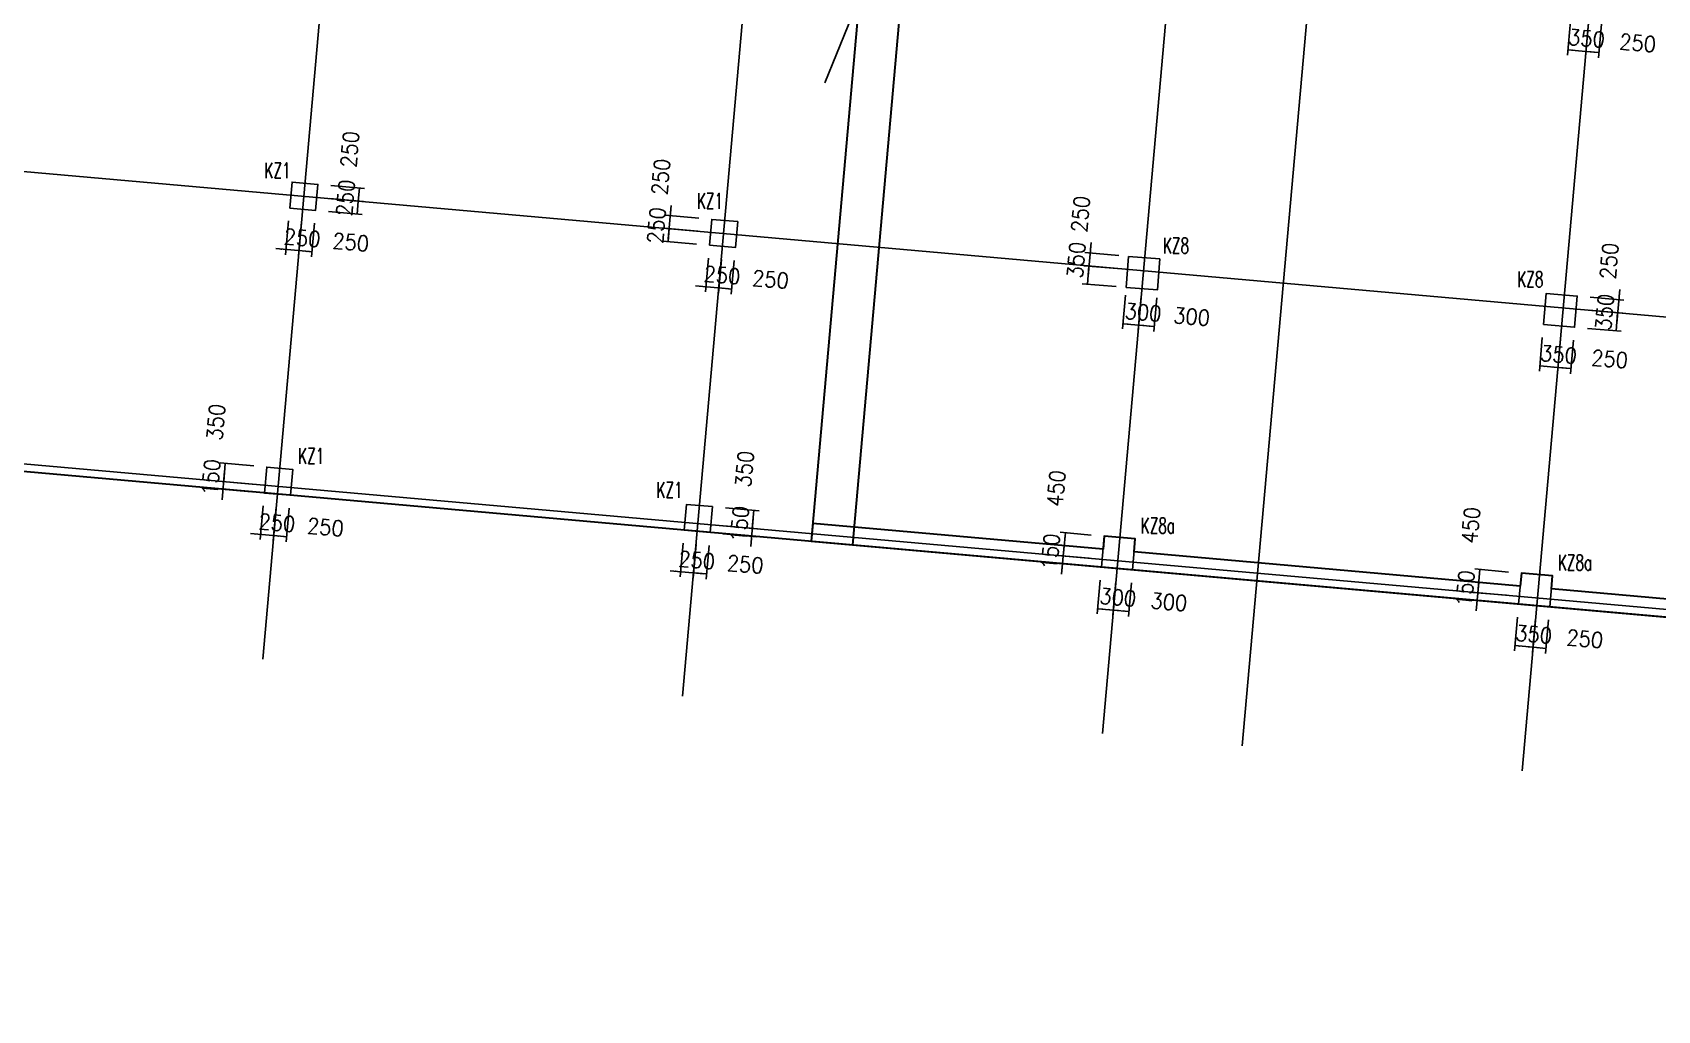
# Model space of a CAD drawing. Extents: x 387171 to 699106, y 11966 to 245688.
# Drawn here: x 543490 to 574722, y 42251 to 61053 of the extents above; entities that cross this region are included whole.
import ezdxf

# ---------------------------------------------------------------- set-up
doc = ezdxf.new("R2010")
doc.units = 0
doc.header["$LTSCALE"] = 100
doc.header["$MEASUREMENT"] = 0
for name, color, linetype in [('COLU', 7, 'Continuous'), ('DIM', 3, 'Continuous'), ('DOTE', 253, 'Continuous'), ('h后浇带(新)', 1, 'Continuous'), ('NUM', 7, 'Continuous')]:
    doc.layers.add(name, color=color, linetype=linetype)
doc.styles.get("Standard").update_dxf_attribs({"font": 'standard'})
doc.dimstyles.get("Standard").update_dxf_attribs({"dimtxt": 300, "dimasz": 100, "dimexe": 100, "dimexo": 250, "dimgap": 100, "dimtad": 0, "dimtoh": 1, "dimdec": 0, "dimdsep": 46, "dimcen": 0.09, "dimclrt": 7, "dimadec": 0, "dimazin": 0, "dimtfac": 1, "dimtdec": 4, "dimtofl": 0, "dimtmove": 0, "dimatfit": 3, "dimfxl": 1, "dimtolj": 1, "dimtzin": 0, "dimarcsym": 0})

# ---------------------------------------------------------------- blocks, each defined once
blk = doc.blocks.new('*D1062')
at = {"layer": 'DIM', "color": 0, "linetype": 'ByBlock', "lineweight": -2}
for p, q in [((573047, 61268), (572990, 60620)), ((573396, 61237), (573338, 60589)), ((572999, 60720), (573347, 60689))]:
    blk.add_line(p, q, dxfattribs=at)
for points in [[(572999, 60720), (573100, 60727), (573097, 60694)], [(573347, 60689), (573246, 60681), (573249, 60714)]]:
    blk.add_solid(points, dxfattribs=at)
at = {"layer": 'DIM', "color": 7, "linetype": 'Continuous', "lineweight": -2, "insert": (573360, 60939), "char_height": 300, "width": 566.67, "attachment_point": 5, "rotation": 354.9316}
blk.add_mtext('350', dxfattribs=at)
blk = doc.blocks.new('*D680')
at = {"layer": 'DIM', "color": 0, "linetype": 'ByBlock', "lineweight": -2}
for p, q in [((573396, 61237), (573338, 60589)), ((573645, 61215), (573587, 60567)), ((573347, 60689), (573596, 60667))]:
    blk.add_line(p, q, dxfattribs=at)
for points in [[(573347, 60689), (573448, 60696), (573445, 60663)], [(573596, 60667), (573495, 60659), (573498, 60692)]]:
    blk.add_solid(points, dxfattribs=at)
at = {"layer": 'DIM', "color": 7, "linetype": 'Continuous', "lineweight": -2, "insert": (574342, 60852), "char_height": 300, "width": 566.67, "attachment_point": 5, "rotation": 354.9316}
blk.add_mtext('250', dxfattribs=at)
blk = doc.blocks.new('*D2346')
at = {"layer": 'DIM', "color": 0, "linetype": 'ByBlock', "lineweight": -2}
for p, q in [((572508, 55191), (572451, 54544)), ((572857, 55160), (572799, 54513)), ((572460, 54644), (572808, 54613))]:
    blk.add_line(p, q, dxfattribs=at)
for points in [[(572460, 54644), (572561, 54651), (572558, 54618)], [(572808, 54613), (572707, 54605), (572710, 54638)]]:
    blk.add_solid(points, dxfattribs=at)
at = {"layer": 'DIM', "color": 7, "linetype": 'Continuous', "lineweight": -2, "insert": (572821, 54862), "char_height": 300, "width": 566.67, "attachment_point": 5, "rotation": 354.9316}
blk.add_mtext('350', dxfattribs=at)
blk = doc.blocks.new('*D2521')
at = {"layer": 'DIM', "color": 0, "linetype": 'ByBlock', "lineweight": -2}
for p, q in [((572857, 55160), (572799, 54513)), ((573106, 55138), (573048, 54491)), ((572808, 54613), (573057, 54591))]:
    blk.add_line(p, q, dxfattribs=at)
for points in [[(572808, 54613), (572909, 54620), (572906, 54587)], [(573057, 54591), (572956, 54583), (572959, 54616)]]:
    blk.add_solid(points, dxfattribs=at)
at = {"layer": 'DIM', "color": 7, "linetype": 'Continuous', "lineweight": -2, "insert": (573803, 54775), "char_height": 300, "width": 566.67, "attachment_point": 5, "rotation": 354.9316}
blk.add_mtext('250', dxfattribs=at)
blk = doc.blocks.new('*D2146')
at = {"layer": 'DIM', "color": 0, "linetype": 'ByBlock', "lineweight": -2}
for p, q in [((573408, 55714), (574055, 55657)), ((573925, 55317), (573956, 55665)), ((573377, 55365), (574024, 55308))]:
    blk.add_line(p, q, dxfattribs=at)
for points in [[(573956, 55665), (573963, 55564), (573930, 55567)], [(573925, 55317), (573917, 55418), (573950, 55415)]]:
    blk.add_solid(points, dxfattribs=at)
at = {"layer": 'DIM', "color": 7, "linetype": 'Continuous', "lineweight": -2, "insert": (573706, 55678), "char_height": 300, "width": 566.67, "attachment_point": 5, "rotation": 84.9316}
blk.add_mtext('350', dxfattribs=at)
blk = doc.blocks.new('*D3064')
at = {"layer": 'DIM', "color": 0, "linetype": 'ByBlock', "lineweight": -2}
for p, q in [((573430, 55963), (574077, 55906)), ((573938, 55466), (573995, 56114)), ((573408, 55714), (574055, 55657))]:
    blk.add_line(p, q, dxfattribs=at)
for points in [[(573978, 55914), (573970, 56015), (574003, 56012)], [(573956, 55665), (573963, 55564), (573930, 55567)]]:
    blk.add_solid(points, dxfattribs=at)
at = {"layer": 'DIM', "color": 7, "linetype": 'Continuous', "lineweight": -2, "insert": (573793, 56660), "char_height": 300, "width": 566.67, "attachment_point": 5, "rotation": 84.9316}
blk.add_mtext('250', dxfattribs=at)
blk = doc.blocks.new('*D2661')
at = {"layer": 'DIM', "color": 0, "linetype": 'ByBlock', "lineweight": -2}
for p, q in [((571857, 50681), (571210, 50739)), ((571309, 50730), (571270, 50282)), ((571817, 50233), (571170, 50290))]:
    blk.add_line(p, q, dxfattribs=at)
for points in [[(571309, 50730), (571317, 50629), (571284, 50632)], [(571270, 50282), (571262, 50383), (571295, 50380)]]:
    blk.add_solid(points, dxfattribs=at)
at = {"layer": 'DIM', "color": 7, "linetype": 'Continuous', "lineweight": -2, "insert": (571134, 51580), "char_height": 300, "width": 576.67, "attachment_point": 5, "rotation": 84.9316}
blk.add_mtext('450', dxfattribs=at)
blk = doc.blocks.new('*D3564')
at = {"layer": 'DIM', "color": 0, "linetype": 'ByBlock', "lineweight": -2}
for p, q in [((571817, 50233), (571170, 50290)), ((571287, 50481), (571239, 49933)), ((571804, 50084), (571157, 50141))]:
    blk.add_line(p, q, dxfattribs=at)
for points in [[(571270, 50282), (571262, 50383), (571295, 50380)], [(571256, 50132), (571264, 50031), (571231, 50034)]]:
    blk.add_solid(points, dxfattribs=at)
at = {"layer": 'DIM', "color": 7, "linetype": 'Continuous', "lineweight": -2, "insert": (571026, 50365), "char_height": 300, "width": 476.67, "attachment_point": 5, "rotation": 84.9316}
blk.add_mtext('150', dxfattribs=at)
blk = doc.blocks.new('*D3204')
at = {"layer": 'DIM', "color": 0, "linetype": 'ByBlock', "lineweight": -2}
for p, q in [((572031, 49812), (571974, 49165)), ((572380, 49782), (572322, 49134)), ((571983, 49265), (572331, 49234))]:
    blk.add_line(p, q, dxfattribs=at)
for points in [[(571983, 49265), (572084, 49272), (572081, 49239)], [(572331, 49234), (572230, 49226), (572233, 49259)]]:
    blk.add_solid(points, dxfattribs=at)
at = {"layer": 'DIM', "color": 7, "linetype": 'Continuous', "lineweight": -2, "insert": (572344, 49484), "char_height": 300, "width": 566.67, "attachment_point": 5, "rotation": 354.9316}
blk.add_mtext('350', dxfattribs=at)
blk = doc.blocks.new('*D3366')
at = {"layer": 'DIM', "color": 0, "linetype": 'ByBlock', "lineweight": -2}
for p, q in [((572380, 49782), (572322, 49134)), ((572629, 49759), (572571, 49112)), ((572331, 49234), (572580, 49212))]:
    blk.add_line(p, q, dxfattribs=at)
for points in [[(572331, 49234), (572432, 49241), (572429, 49208)], [(572580, 49212), (572479, 49204), (572482, 49237)]]:
    blk.add_solid(points, dxfattribs=at)
at = {"layer": 'DIM', "color": 7, "linetype": 'Continuous', "lineweight": -2, "insert": (573326, 49396), "char_height": 300, "width": 566.67, "attachment_point": 5, "rotation": 354.9316}
blk.add_mtext('250', dxfattribs=at)
blk = doc.blocks.new('*D4240')
at = {"layer": 'DIM', "color": 0, "linetype": 'ByBlock', "lineweight": -2}
for p, q in [((563835, 57015), (563778, 56367)), ((564343, 56518), (563696, 56575)), ((564366, 56767), (563718, 56824))]:
    blk.add_line(p, q, dxfattribs=at)
for points in [[(563818, 56815), (563810, 56917), (563843, 56914)], [(563796, 56566), (563803, 56465), (563770, 56468)]]:
    blk.add_solid(points, dxfattribs=at)
at = {"layer": 'DIM', "color": 7, "linetype": 'Continuous', "lineweight": -2, "insert": (563633, 57561), "char_height": 300, "width": 566.67, "attachment_point": 5, "rotation": 84.9316}
blk.add_mtext('250', dxfattribs=at)
blk = doc.blocks.new('*D3875')
at = {"layer": 'DIM', "color": 0, "linetype": 'ByBlock', "lineweight": -2}
for p, q in [((564343, 56516), (563693, 56568)), ((563793, 56560), (563765, 56212)), ((564315, 56167), (563665, 56220))]:
    blk.add_line(p, q, dxfattribs=at)
for points in [[(563793, 56560), (563801, 56459), (563768, 56462)], [(563765, 56212), (563756, 56313), (563789, 56310)]]:
    blk.add_solid(points, dxfattribs=at)
at = {"layer": 'DIM', "color": 7, "linetype": 'Continuous', "lineweight": -2, "insert": (563550, 56679), "char_height": 300, "width": 566.67, "attachment_point": 5, "rotation": 85.3958}
blk.add_mtext('350', dxfattribs=at)
blk = doc.blocks.new('*D55')
at = {"layer": 'DIM', "color": 0, "linetype": 'ByBlock', "lineweight": -2}
for p, q in [((564499, 56002), (564442, 55354)), ((564798, 55976), (564742, 55328)), ((564451, 55454), (564750, 55428))]:
    blk.add_line(p, q, dxfattribs=at)
for points in [[(564451, 55454), (564552, 55462), (564549, 55428)], [(564750, 55428), (564649, 55420), (564652, 55453)]]:
    blk.add_solid(points, dxfattribs=at)
at = {"layer": 'DIM', "color": 7, "linetype": 'Continuous', "lineweight": -2, "insert": (564836, 55672), "char_height": 300, "width": 566.67, "attachment_point": 5, "rotation": 355.0424}
blk.add_mtext('300', dxfattribs=at)
blk = doc.blocks.new('*D4380')
at = {"layer": 'DIM', "color": 0, "linetype": 'ByBlock', "lineweight": -2}
for p, q in [((564798, 55976), (564742, 55327)), ((565097, 55950), (565041, 55302)), ((564751, 55427), (565050, 55401))]:
    blk.add_line(p, q, dxfattribs=at)
for points in [[(564751, 55427), (564852, 55435), (564849, 55402)], [(565050, 55401), (564949, 55393), (564952, 55426)]]:
    blk.add_solid(points, dxfattribs=at)
at = {"layer": 'DIM', "color": 7, "linetype": 'Continuous', "lineweight": -2, "insert": (565769, 55590), "char_height": 300, "width": 566.67, "attachment_point": 5, "rotation": 355.0663}
blk.add_mtext('300', dxfattribs=at)
blk = doc.blocks.new('*D575')
at = {"layer": 'DIM', "color": 0, "linetype": 'ByBlock', "lineweight": -2}
for p, q in [((563839, 51392), (563241, 51445)), ((563341, 51437), (563301, 50988)), ((563799, 50944), (563201, 50997))]:
    blk.add_line(p, q, dxfattribs=at)
for points in [[(563341, 51437), (563348, 51336), (563315, 51338)], [(563301, 50988), (563293, 51089), (563326, 51086)]]:
    blk.add_solid(points, dxfattribs=at)
at = {"layer": 'DIM', "color": 7, "linetype": 'Continuous', "lineweight": -2, "insert": (563165, 52287), "char_height": 300, "width": 576.67, "attachment_point": 5, "rotation": 84.9316}
blk.add_mtext('450', dxfattribs=at)
blk = doc.blocks.new('*D336')
at = {"layer": 'DIM', "color": 0, "linetype": 'ByBlock', "lineweight": -2}
for p, q in [((563799, 50944), (563201, 50997)), ((563319, 51188), (563270, 50640)), ((563786, 50795), (563188, 50848))]:
    blk.add_line(p, q, dxfattribs=at)
for points in [[(563301, 50988), (563293, 51089), (563326, 51086)], [(563288, 50839), (563295, 50738), (563262, 50741)]]:
    blk.add_solid(points, dxfattribs=at)
at = {"layer": 'DIM', "color": 7, "linetype": 'Continuous', "lineweight": -2, "insert": (563057, 51072), "char_height": 300, "width": 476.67, "attachment_point": 5, "rotation": 84.9316}
blk.add_mtext('150', dxfattribs=at)
blk = doc.blocks.new('*D522')
at = {"layer": 'DIM', "color": 0, "linetype": 'ByBlock', "lineweight": -2}
for p, q in [((564013, 50524), (563955, 49876)), ((564311, 50497), (564254, 49850)), ((563964, 49976), (564263, 49949))]:
    blk.add_line(p, q, dxfattribs=at)
for points in [[(563964, 49976), (564065, 49984), (564062, 49950)], [(564263, 49949), (564162, 49942), (564165, 49975)]]:
    blk.add_solid(points, dxfattribs=at)
at = {"layer": 'DIM', "color": 7, "linetype": 'Continuous', "lineweight": -2, "insert": (564350, 50193), "char_height": 300, "width": 566.67, "attachment_point": 5, "rotation": 354.9316}
blk.add_mtext('300', dxfattribs=at)
blk = doc.blocks.new('*D1277')
at = {"layer": 'DIM', "color": 0, "linetype": 'ByBlock', "lineweight": -2}
for p, q in [((564311, 50497), (564254, 49850)), ((564610, 50471), (564553, 49823)), ((564263, 49949), (564562, 49923))]:
    blk.add_line(p, q, dxfattribs=at)
for points in [[(564263, 49949), (564364, 49957), (564361, 49924)], [(564562, 49923), (564461, 49915), (564464, 49948)]]:
    blk.add_solid(points, dxfattribs=at)
at = {"layer": 'DIM', "color": 7, "linetype": 'Continuous', "lineweight": -2, "insert": (565332, 50105), "char_height": 300, "width": 566.67, "attachment_point": 5, "rotation": 354.9316}
blk.add_mtext('300', dxfattribs=at)
blk = doc.blocks.new('*D1032')
at = {"layer": 'DIM', "color": 0, "linetype": 'ByBlock', "lineweight": -2}
for p, q in [((556297, 57482), (555650, 57540)), ((555767, 57730), (555710, 57083)), ((556275, 57233), (555628, 57291))]:
    blk.add_line(p, q, dxfattribs=at)
for points in [[(555749, 57531), (555742, 57632), (555775, 57629)], [(555727, 57282), (555735, 57181), (555702, 57184)]]:
    blk.add_solid(points, dxfattribs=at)
at = {"layer": 'DIM', "color": 7, "linetype": 'Continuous', "lineweight": -2, "insert": (555565, 58277), "char_height": 300, "width": 566.67, "attachment_point": 5, "rotation": 84.9316}
blk.add_mtext('250', dxfattribs=at)
blk = doc.blocks.new('*D1803')
at = {"layer": 'DIM', "color": 0, "linetype": 'ByBlock', "lineweight": -2}
for p, q in [((556275, 57233), (555628, 57291)), ((555727, 57282), (555705, 57033)), ((556253, 56984), (555606, 57042))]:
    blk.add_line(p, q, dxfattribs=at)
for points in [[(555727, 57282), (555735, 57181), (555702, 57184)], [(555705, 57033), (555697, 57134), (555731, 57131)]]:
    blk.add_solid(points, dxfattribs=at)
at = {"layer": 'DIM', "color": 7, "linetype": 'Continuous', "lineweight": -2, "insert": (555482, 57344), "char_height": 300, "width": 566.67, "attachment_point": 5, "rotation": 84.9316}
blk.add_mtext('250', dxfattribs=at)
blk = doc.blocks.new('*D1412')
at = {"layer": 'DIM', "color": 0, "linetype": 'ByBlock', "lineweight": -2}
for p, q in [((556480, 56713), (556423, 56066)), ((556729, 56691), (556672, 56044)), ((556232, 56183), (556880, 56126))]:
    blk.add_line(p, q, dxfattribs=at)
for points in [[(556431, 56165), (556330, 56158), (556333, 56191)], [(556680, 56143), (556781, 56151), (556779, 56118)]]:
    blk.add_solid(points, dxfattribs=at)
at = {"layer": 'DIM', "color": 7, "linetype": 'Continuous', "lineweight": -2, "insert": (556743, 56389), "char_height": 300, "width": 566.67, "attachment_point": 5, "rotation": 354.9316}
blk.add_mtext('250', dxfattribs=at)
blk = doc.blocks.new('*D2329')
at = {"layer": 'DIM', "color": 0, "linetype": 'ByBlock', "lineweight": -2}
for p, q in [((556729, 56691), (556672, 56044)), ((556978, 56669), (556921, 56022)), ((556680, 56143), (556929, 56121))]:
    blk.add_line(p, q, dxfattribs=at)
for points in [[(556680, 56143), (556781, 56151), (556779, 56118)], [(556929, 56121), (556828, 56114), (556831, 56147)]]:
    blk.add_solid(points, dxfattribs=at)
at = {"layer": 'DIM', "color": 7, "linetype": 'Continuous', "lineweight": -2, "insert": (557675, 56306), "char_height": 300, "width": 566.67, "attachment_point": 5, "rotation": 354.9316}
blk.add_mtext('250', dxfattribs=at)
blk = doc.blocks.new('*D2503')
at = {"layer": 'DIM', "color": 0, "linetype": 'ByBlock', "lineweight": -2}
for p, q in [((555994, 51235), (555937, 50587)), ((556243, 51213), (556186, 50565)), ((555746, 50705), (556394, 50647))]:
    blk.add_line(p, q, dxfattribs=at)
for points in [[(555945, 50687), (555844, 50679), (555847, 50712)], [(556195, 50665), (556296, 50673), (556293, 50639)]]:
    blk.add_solid(points, dxfattribs=at)
at = {"layer": 'DIM', "color": 7, "linetype": 'Continuous', "lineweight": -2, "insert": (556257, 50910), "char_height": 300, "width": 566.67, "attachment_point": 5, "rotation": 354.9316}
blk.add_mtext('250', dxfattribs=at)
blk = doc.blocks.new('*D2280')
at = {"layer": 'DIM', "color": 0, "linetype": 'ByBlock', "lineweight": -2}
for p, q in [((556243, 51213), (556186, 50565)), ((556492, 51191), (556435, 50543)), ((556195, 50665), (556444, 50643))]:
    blk.add_line(p, q, dxfattribs=at)
for points in [[(556195, 50665), (556296, 50673), (556293, 50639)], [(556444, 50643), (556342, 50635), (556345, 50668)]]:
    blk.add_solid(points, dxfattribs=at)
at = {"layer": 'DIM', "color": 7, "linetype": 'Continuous', "lineweight": -2, "insert": (557189, 50828), "char_height": 300, "width": 566.67, "attachment_point": 5, "rotation": 354.9316}
blk.add_mtext('250', dxfattribs=at)
blk = doc.blocks.new('*D3047')
at = {"layer": 'DIM', "color": 0, "linetype": 'ByBlock', "lineweight": -2}
for p, q in [((556776, 51567), (557424, 51510)), ((557293, 51170), (557342, 51718)), ((556763, 51418), (557411, 51360))]:
    blk.add_line(p, q, dxfattribs=at)
for points in [[(557324, 51518), (557317, 51619), (557350, 51617)], [(557311, 51369), (557319, 51268), (557286, 51271)]]:
    blk.add_solid(points, dxfattribs=at)
at = {"layer": 'DIM', "color": 7, "linetype": 'Continuous', "lineweight": -2, "insert": (557081, 51602), "char_height": 300, "width": 476.67, "attachment_point": 5, "rotation": 84.9316}
blk.add_mtext('150', dxfattribs=at)
blk = doc.blocks.new('*D2646')
at = {"layer": 'DIM', "color": 0, "linetype": 'ByBlock', "lineweight": -2}
for p, q in [((556807, 51916), (557455, 51858)), ((557324, 51518), (557355, 51867)), ((556776, 51567), (557424, 51510))]:
    blk.add_line(p, q, dxfattribs=at)
for points in [[(557355, 51867), (557363, 51766), (557330, 51769)], [(557324, 51518), (557317, 51619), (557350, 51617)]]:
    blk.add_solid(points, dxfattribs=at)
at = {"layer": 'DIM', "color": 7, "linetype": 'Continuous', "lineweight": -2, "insert": (557175, 52662), "char_height": 300, "width": 566.67, "attachment_point": 5, "rotation": 84.9316}
blk.add_mtext('350', dxfattribs=at)
blk = doc.blocks.new('*D3543')
at = {"layer": 'DIM', "color": 0, "linetype": 'ByBlock', "lineweight": -2}
for p, q in [((548412, 57429), (548354, 56781)), ((548661, 57407), (548603, 56759)), ((548164, 56899), (548811, 56841))]:
    blk.add_line(p, q, dxfattribs=at)
for points in [[(548363, 56881), (548262, 56873), (548265, 56906)], [(548612, 56859), (548713, 56867), (548710, 56834)]]:
    blk.add_solid(points, dxfattribs=at)
at = {"layer": 'DIM', "color": 7, "linetype": 'Continuous', "lineweight": -2, "insert": (548674, 57104), "char_height": 300, "width": 566.67, "attachment_point": 5, "rotation": 354.9316}
blk.add_mtext('250', dxfattribs=at)
blk = doc.blocks.new('*D3188')
at = {"layer": 'DIM', "color": 0, "linetype": 'ByBlock', "lineweight": -2}
for p, q in [((548661, 57407), (548603, 56759)), ((548910, 57385), (548852, 56737)), ((548612, 56859), (548861, 56837))]:
    blk.add_line(p, q, dxfattribs=at)
for points in [[(548612, 56859), (548713, 56867), (548710, 56834)], [(548861, 56837), (548760, 56829), (548763, 56862)]]:
    blk.add_solid(points, dxfattribs=at)
at = {"layer": 'DIM', "color": 7, "linetype": 'Continuous', "lineweight": -2, "insert": (549607, 57022), "char_height": 300, "width": 566.67, "attachment_point": 5, "rotation": 354.9316}
blk.add_mtext('250', dxfattribs=at)
blk = doc.blocks.new('*D3347')
at = {"layer": 'DIM', "color": 0, "linetype": 'ByBlock', "lineweight": -2}
for p, q in [((549203, 57861), (549850, 57803)), ((549729, 57563), (549751, 57812)), ((549181, 57612), (549828, 57554))]:
    blk.add_line(p, q, dxfattribs=at)
for points in [[(549751, 57812), (549758, 57711), (549725, 57714)], [(549729, 57563), (549721, 57664), (549754, 57661)]]:
    blk.add_solid(points, dxfattribs=at)
at = {"layer": 'DIM', "color": 7, "linetype": 'Continuous', "lineweight": -2, "insert": (549505, 57874), "char_height": 300, "width": 566.67, "attachment_point": 5, "rotation": 84.9316}
blk.add_mtext('250', dxfattribs=at)
blk = doc.blocks.new('*D4263')
at = {"layer": 'DIM', "color": 0, "linetype": 'ByBlock', "lineweight": -2}
for p, q in [((549225, 58110), (549872, 58052)), ((549203, 57861), (549850, 57803)), ((549751, 57812), (549773, 58061))]:
    blk.add_line(p, q, dxfattribs=at)
for points in [[(549751, 57812), (549743, 57913), (549776, 57910)], [(549773, 58061), (549781, 57960), (549747, 57963)]]:
    blk.add_solid(points, dxfattribs=at)
at = {"layer": 'DIM', "color": 7, "linetype": 'Continuous', "lineweight": -2, "insert": (549588, 58807), "char_height": 300, "width": 566.67, "attachment_point": 5, "rotation": 84.9316}
blk.add_mtext('250', dxfattribs=at)
blk = doc.blocks.new('*D3900')
at = {"layer": 'DIM', "color": 0, "linetype": 'ByBlock', "lineweight": -2}
for p, q in [((547743, 52720), (547096, 52777)), ((547195, 52768), (547164, 52420)), ((547712, 52371), (547065, 52428))]:
    blk.add_line(p, q, dxfattribs=at)
for points in [[(547164, 52420), (547156, 52521), (547190, 52518)], [(547195, 52768), (547203, 52667), (547170, 52670)]]:
    blk.add_solid(points, dxfattribs=at)
at = {"layer": 'DIM', "color": 7, "linetype": 'Continuous', "lineweight": -2, "insert": (547015, 53564), "char_height": 300, "width": 566.67, "attachment_point": 5, "rotation": 84.9316}
blk.add_mtext('350', dxfattribs=at)
blk = doc.blocks.new('*D228')
at = {"layer": 'DIM', "color": 0, "linetype": 'ByBlock', "lineweight": -2}
for p, q in [((547182, 52619), (547133, 52071)), ((547699, 52222), (547051, 52279)), ((547712, 52371), (547065, 52428))]:
    blk.add_line(p, q, dxfattribs=at)
for points in [[(547164, 52420), (547156, 52521), (547190, 52518)], [(547151, 52270), (547159, 52169), (547126, 52172)]]:
    blk.add_solid(points, dxfattribs=at)
at = {"layer": 'DIM', "color": 7, "linetype": 'Continuous', "lineweight": -2, "insert": (546921, 52503), "char_height": 300, "width": 476.67, "attachment_point": 5, "rotation": 84.9316}
blk.add_mtext('150', dxfattribs=at)
blk = doc.blocks.new('*D4398')
at = {"layer": 'DIM', "color": 0, "linetype": 'ByBlock', "lineweight": -2}
for p, q in [((547926, 51950), (547868, 51303)), ((548175, 51928), (548117, 51281)), ((547678, 51420), (548325, 51363))]:
    blk.add_line(p, q, dxfattribs=at)
for points in [[(547877, 51403), (547776, 51395), (547779, 51428)], [(548126, 51380), (548227, 51388), (548224, 51355)]]:
    blk.add_solid(points, dxfattribs=at)
at = {"layer": 'DIM', "color": 7, "linetype": 'Continuous', "lineweight": -2, "insert": (548188, 51626), "char_height": 300, "width": 566.67, "attachment_point": 5, "rotation": 354.9316}
blk.add_mtext('250', dxfattribs=at)
blk = doc.blocks.new('*D595')
at = {"layer": 'DIM', "color": 0, "linetype": 'ByBlock', "lineweight": -2}
for p, q in [((548175, 51928), (548117, 51281)), ((548424, 51906), (548366, 51259)), ((548126, 51380), (548375, 51358))]:
    blk.add_line(p, q, dxfattribs=at)
for points in [[(548126, 51380), (548227, 51388), (548224, 51355)], [(548375, 51358), (548274, 51351), (548277, 51384)]]:
    blk.add_solid(points, dxfattribs=at)
at = {"layer": 'DIM', "color": 7, "linetype": 'Continuous', "lineweight": -2, "insert": (549121, 51543), "char_height": 300, "width": 566.67, "attachment_point": 5, "rotation": 354.9316}
blk.add_mtext('250', dxfattribs=at)
blk = doc.blocks.new('1')
at = {"layer": 'h后浇带(新)', "color": 6, "lineweight": 30}
for p, q in [((630771, 524573), (641330, 510244)), ((631889, 524404), (641974, 510719))]:
    blk.add_line(p, q, dxfattribs=at)
blk = doc.blocks.new('后浇带现场')
at = {"color": 1, "lineweight": 30, "rotation": 318.5460777723208}
blk.add_blockref('1', (-77006, 620463), dxfattribs=at)

msp = doc.modelspace()

# ---------------------------------------------------------------- linework, layer by layer
at = {"color": 6, "lineweight": 30}
msp.add_lwpolyline([(476181.3, 232428.8), (494258.1, 233154.4), (494258.1, 231537.9), (540808.1, 231537.9), (540808.1, 232387.9), (590208.1, 232387.9), (590208.1, 232187.9), (593108.1, 232187.9), (593108.1, 230737.9), (608058.1, 230737.9), (608058.1, 231687.9), (648158.1, 231687.9), (648158.1, 230737.9), (657058.1, 230737.9), (657158.1, 196187.9), (658248.2, 196187.9), (663075.9, 83077.9), (659946, 47787.8), (654318.1, 48286.9), (653832.2, 42808.4), (496133.5, 56794.9), (482757.4, 68610.1), (476181.3, 232428.8)], dxfattribs=at)
at = {"color": 3, "lineweight": 30}
for points in [[(558485.6, 51616.2), (558455, 51271), (593315.8, 48175.7)], [(577861.5, 49897.7), (572681.8, 50357.1), (572703.9, 50606.1), (572106.2, 50659.2), (572084.1, 50410.1), (564663.3, 51068.3), (564685.4, 51317.3), (564087.7, 51370.3), (564065.6, 51121.3), (558485.6, 51616.2)]]:
    msp.add_lwpolyline(points, dxfattribs=at)
at = {"layer": 'COLU'}
for points in [[(548433.7, 57677.9), (548931.8, 57633.8), (548976, 58131.8), (548477.9, 58176)], [(556502.1, 56962.3), (557000.1, 56918.2), (557044.3, 57416.2), (556546.2, 57460.4)], [(547947.8, 52199.4), (548445.9, 52155.3), (548490.1, 52653.3), (547992, 52697.5)], [(556016.2, 51483.8), (556514.2, 51439.7), (556558.4, 51937.7), (556060.3, 51981.9)]]:
    msp.add_lwpolyline(points, close=True, dxfattribs=at)
at = {"layer": 'COLU', "color": 30}
for points in [[(564511.6, 56147.4), (565109.6, 56103.2), (565153.8, 56701.3), (564555.8, 56745.4)], [(572530.3, 55440.4), (573127.9, 55387.4), (573180.9, 55985), (572583.3, 56038)], [(564034.7, 50772.7), (564632.3, 50719.7), (564685.4, 51317.3), (564087.7, 51370.3)], [(572053.2, 50061.5), (572650.9, 50008.5), (572703.9, 50606.1), (572106.2, 50659.2)]]:
    msp.add_lwpolyline(points, close=True, dxfattribs=at)
at = {"layer": 'DOTE'}
for p, q in [((576271.3, 93659.3), (572120.8, 46861.6)), ((570388.9, 88458.7), (566741.9, 47338.6)), ((558719.7, 60082.4), (565535.8, 76991.4)), ((557767, 68395.3), (555984.1, 48292.8)), ((565835.4, 67679.7), (564052.5, 47577.2)), ((549234.9, 63881.4), (547915.8, 49008.3)), ((662308.9, 47829.2), (489036.8, 63196.9)), ((661814.2, 42251.1), (496111.9, 56947.4))]:
    msp.add_line(p, q, dxfattribs=at)

# ---------------------------------------------------------------- block references
at = {"color": 3, "lineweight": 30}
msp.add_blockref('后浇带现场', (-182998.7, -527042.1), dxfattribs=at)

# ---------------------------------------------------------------- texts
at = {"layer": 'NUM', "color": 200, "width": 0.7}
for s, p in [('KZ1', (547950.5, 58249.3)), ('KZ1', (556262.4, 57663.7)), ('KZ1', (548596.1, 52759.4)), ('KZ1', (555484.1, 52105.9)), ('KZ8a', (564791.4, 51423.4)), ('KZ8a', (572809.9, 50712.2))]:
    msp.add_text(s, height=300, dxfattribs=at).set_placement(p)
at = {"layer": 'NUM', "color": 30, "width": 0.7}
for p in [(565218.7, 56806.7), (572029.1, 56159.7)]:
    msp.add_text('KZ8', height=300, dxfattribs=at).set_placement(p)

# ---------------------------------------------------------------- dimensions: what is measured, and where the dimension line sits
at = {"layer": 'DIM', "color": 200}
for p1, p2, distance, picture, middle in [((573069.2, 61516.5), (573417.8, 61485.6), -800, '*D1062', (572803.4, 60988)), ((573417.8, 61485.6), (573666.8, 61463.5), -800, '*D680', (573835.5, 60896.4)), ((548953.9, 57882.8), (548976, 58131.8), -800, '*D4263', (549543.1, 58300.4)), ((556546.2, 57460.4), (556524.1, 57211.4), -800, '*D1032', (555519.6, 57770.4)), ((548931.8, 57633.8), (548953.9, 57882.8), -800, '*D3347', (549460.4, 57367.9)), ((564614.6, 56744.8), (564592.5, 56495.8), -800, '*D4240', (563587.9, 57054.8)), ((548433.7, 57677.9), (548682.8, 57655.8), -800, '*D3543', (548167.9, 57149.3)), ((548682.8, 57655.8), (548931.8, 57633.8), -800, '*D3188', (549100.4, 57066.6)), ((556524.1, 57211.4), (556502.1, 56962.3), -800, '*D1803', (555436.9, 56837.9)), ((556502.1, 56962.3), (556751.1, 56940.3), -800, '*D1412', (556236.2, 56433.8)), ((556751.1, 56940.3), (557000.1, 56918.2), -800, '*D2329', (557168.7, 56351)), ((564592.5, 56495.8), (564564.4, 56147.2), -802.4, '*D3875', (563505.2, 56122.3)), ((573158.9, 55736), (573180.9, 55985), -800, '*D3064', (573748.1, 56153.7)), ((564520.2, 56250.6), (564819.4, 56224.7), -800, '*D55', (564304.6, 55718.2)), ((564819.4, 56224.7), (565118.7, 56198.8), -800.6, '*D4380', (565237.1, 55635.5)), ((573127.9, 55387.4), (573158.9, 55736), -800, '*D2146', (573656.5, 55121.6)), ((572530.3, 55440.4), (572878.9, 55409.5), -800, '*D2346', (572264.5, 54911.8)), ((572878.9, 55409.5), (573127.9, 55387.4), -800, '*D2521', (573296.6, 54820.3)), ((547992, 52697.5), (547961.1, 52348.8), -800, '*D3900', (546965.4, 53007.5)), ((547961.1, 52348.8), (547947.8, 52199.4), -800, '*D228', (546884.1, 52091.1)), ((556527.5, 51589.1), (556558.4, 51937.7), -800, '*D2646', (557125.5, 52106.3)), ((564087.7, 51370.3), (564047.9, 50922.1), -750, '*D575', (563110.9, 51675.9)), ((547947.8, 52199.4), (548196.9, 52177.3), -800, '*D4398', (547682, 51670.8)), ((548196.9, 52177.3), (548445.9, 52155.3), -800, '*D595', (548614.5, 51588.1)), ((556514.2, 51439.7), (556527.5, 51589.1), -800, '*D3047', (557044.2, 51189.9)), ((572106.2, 50659.2), (572066.5, 50210.9), -800, '*D2661', (571079.6, 50969.1)), ((556016.2, 51483.8), (556265.2, 51461.8), -800, '*D2503', (555750.4, 50955.3)), ((556265.2, 51461.8), (556514.2, 51439.7), -800, '*D2280', (556682.8, 50872.6)), ((564047.9, 50922.1), (564034.7, 50772.7), -750, '*D336', (563020.8, 50659.9)), ((564034.7, 50772.7), (564333.5, 50746.2), -800, '*D522', (563818.7, 50239.7)), ((564333.5, 50746.2), (564632.3, 50719.7), -800, '*D1277', (564801, 50152.5)), ((572066.5, 50210.9), (572053.2, 50061.5), -800, '*D3564', (570989.5, 49953.1)), ((572053.2, 50061.5), (572401.9, 50030.6), -800, '*D3204', (571787.4, 49532.9)), ((572401.9, 50030.6), (572650.9, 50008.5), -800, '*D3366', (572819.5, 49441.4))]:
    dim = msp.add_aligned_dim(p1=p1, p2=p2, distance=distance, dimstyle='Standard', dxfattribs=at)
    dim.commit()
    dim.dimension.update_dxf_attribs({"geometry": picture, "text_midpoint": middle})

doc.saveas('drawing.dxf')
